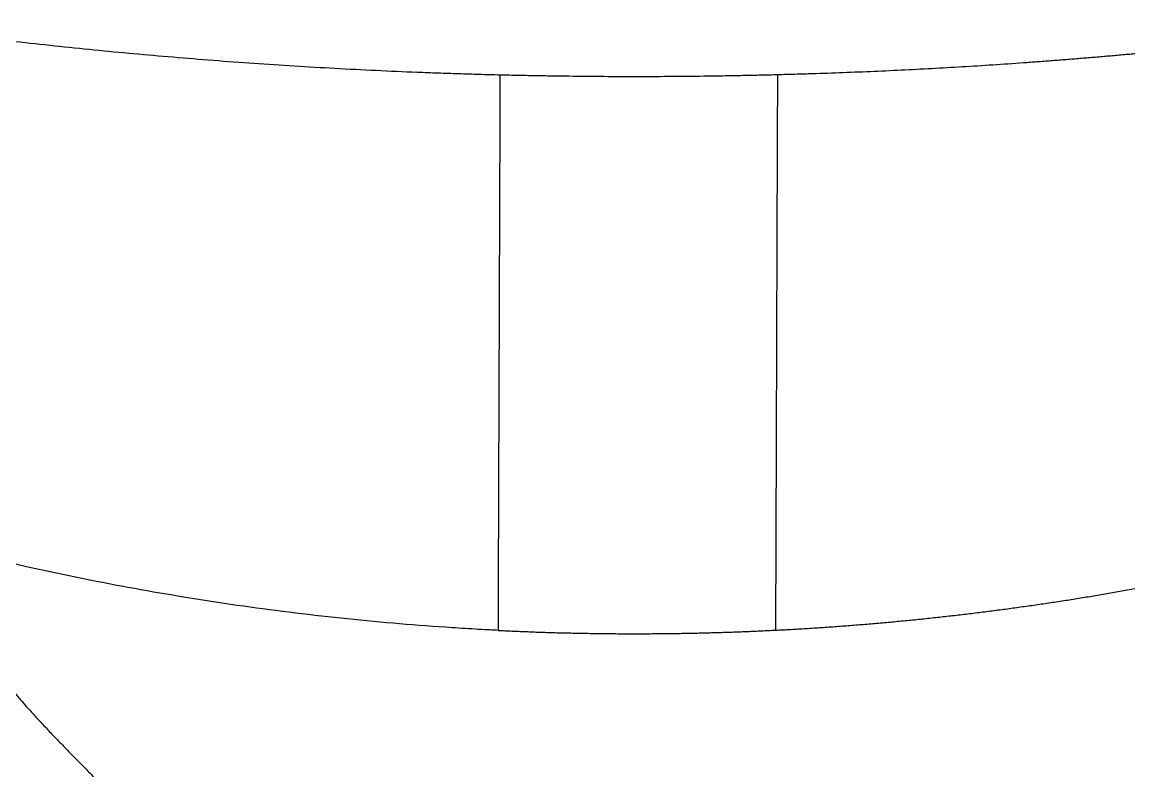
# Model space of a CAD drawing. Header units: inches. Extents: x -1 to 81, y -22 to 129.
# Drawn here: x 54.37 to 70.33, y 55.61 to 66.41 of the extents above; entities that cross this region are included whole.
import ezdxf

# ---------------------------------------------------------------- set-up
doc = ezdxf.new("R2010")
doc.units = ezdxf.units.IN
doc.header["$MEASUREMENT"] = 0
doc.layers.add('1', color=4, linetype='Continuous')

# ---------------------------------------------------------------- blocks, each defined once
blk = doc.blocks.new('2026 PACE')
at = {"layer": '1', "color": 3, "linetype": 'Continuous', "lineweight": 25}
for points, knots in [([(61.763, 65.643), (61.713, 65.645), (61.613, 65.647), (61.414, 65.653), (61.166, 65.66), (60.868, 65.67), (60.472, 65.685), (59.976, 65.707), (59.189, 65.747), (58.21, 65.807), (57.245, 65.882), (56.48, 65.949), (55.911, 66.003), (55.343, 66.062), (54.898, 66.111), (54.576, 66.148), (54.375, 66.171), (54.174, 66.196), (53.974, 66.22), (53.773, 66.245), (53.572, 66.271), (53.372, 66.297), (53.171, 66.324), (52.971, 66.351), (52.77, 66.379), (52.637, 66.398), (52.57, 66.407)], [0, 0, 0, 0, 0.015626, 0.031251, 0.062502, 0.093355, 0.125004, 0.187322, 0.250005, 0.374454, 0.499989, 0.561891, 0.624187, 0.686884, 0.749989, 0.772414, 0.794899, 0.817445, 0.840051, 0.862717, 0.885444, 0.908233, 0.931082, 0.953993, 0.976966, 1, 1, 1, 1]), ([(72.754, 66.14), (72.721, 66.136), (72.656, 66.128), (72.558, 66.117), (72.46, 66.106), (72.362, 66.096), (72.264, 66.085), (72.166, 66.074), (72.068, 66.064), (71.97, 66.053), (71.871, 66.043), (71.773, 66.033), (71.675, 66.023), (71.577, 66.013), (71.478, 66.003), (71.38, 65.993), (71.282, 65.984), (71.183, 65.974), (71.085, 65.965), (70.986, 65.956), (70.888, 65.947), (70.789, 65.938), (70.691, 65.929), (70.592, 65.92), (70.493, 65.912), (70.395, 65.903), (70.296, 65.895), (70.198, 65.887), (70.099, 65.879), (70, 65.871), (69.901, 65.863), (69.803, 65.855), (69.704, 65.848), (69.605, 65.84), (69.506, 65.833), (69.408, 65.826), (69.195, 65.81), (68.869, 65.788), (68.428, 65.76), (67.987, 65.735), (67.544, 65.712), (67.101, 65.692), (66.655, 65.674), (66.284, 65.661), (66.03, 65.654), (65.881, 65.65), (65.807, 65.648), (65.763, 65.646)], [0, 0, 0, 0, 0.014486, 0.02896, 0.043421, 0.05787, 0.072306, 0.08673, 0.101142, 0.115542, 0.12993, 0.144306, 0.15867, 0.173022, 0.187362, 0.201691, 0.216008, 0.230313, 0.244607, 0.258889, 0.27316, 0.287419, 0.301668, 0.315905, 0.330131, 0.344346, 0.35855, 0.372743, 0.386925, 0.401097, 0.415258, 0.429408, 0.443548, 0.457677, 0.471795, 0.485904, 0.500002, 0.562722, 0.62529, 0.687713, 0.75, 0.812527, 0.875, 0.937499, 0.96875, 0.981686, 1, 1, 1, 1]), ([(61.763, 65.643), (61.762, 65.383), (61.761, 65.102), (61.759, 64.506), (61.758, 64.191), (61.754, 63.211), (61.752, 62.508), (61.748, 61.435), (61.747, 61.074), (61.744, 60.355), (61.743, 59.997), (61.741, 59.292), (61.739, 58.945), (61.737, 58.273), (61.736, 57.947), (61.735, 57.635)], [0, 0, 0, 0, 0.125, 0.125, 0.25, 0.25, 0.5, 0.5, 0.625, 0.625, 0.75, 0.75, 0.875, 0.875, 1, 1, 1, 1]), ([(65.763, 65.646), (65.726, 65.645), (65.653, 65.644), (65.547, 65.641), (65.447, 65.639), (65.353, 65.637), (65.209, 65.634), (65.012, 65.63), (64.679, 65.625), (64.262, 65.621), (63.761, 65.619), (63.261, 65.62), (62.844, 65.624), (62.511, 65.629), (62.268, 65.633), (62.018, 65.638), (61.852, 65.641), (61.763, 65.643)], [0, 0, 0, 0, 0.02802, 0.05453, 0.079531, 0.103021, 0.125001, 0.187616, 0.250002, 0.375023, 0.5, 0.624914, 0.749999, 0.812363, 0.874999, 0.93279, 1, 1, 1, 1]), ([(65.763, 65.646), (65.761, 65.129), (65.759, 64.527), (65.754, 63.222), (65.752, 62.52), (65.748, 61.447), (65.747, 61.086), (65.744, 60.366), (65.743, 60.007), (65.74, 58.947), (65.737, 58.264), (65.735, 57.639)], [0.0000039, 0.0000039, 0.0000039, 0.0000039, 0.2500039, 0.2500039, 0.5000039, 0.5000039, 0.6250039, 0.6250039, 0.7500039, 0.7500039, 1, 1, 1, 1]), ([(61.735, 57.635), (61.719, 57.636), (61.703, 57.637), (61.672, 57.639), (61.656, 57.639), (61.609, 57.642), (61.577, 57.644), (61.482, 57.649), (61.419, 57.652), (61.23, 57.663), (61.104, 57.671), (60.726, 57.697), (60.474, 57.716), (59.72, 57.781), (59.219, 57.834), (57.722, 58.021), (56.734, 58.182), (55.024, 58.526), (54.298, 58.693), (53.581, 58.879)], [0, 0, 0, 0, 0.0039062, 0.0039062, 0.0078125, 0.0078125, 0.015625, 0.015625, 0.03125, 0.03125, 0.0625, 0.0625, 0.125, 0.125, 0.25, 0.25, 0.5, 0.5, 0.6884516, 0.6884516, 0.6884516, 0.6884516]), ([(65.735, 57.639), (65.772, 57.64), (65.845, 57.644), (65.955, 57.65), (66.066, 57.657), (66.176, 57.663), (66.286, 57.67), (66.396, 57.677), (66.506, 57.685), (66.616, 57.693), (66.726, 57.701), (66.836, 57.709), (66.946, 57.718), (67.056, 57.727), (67.166, 57.736), (67.275, 57.746), (67.385, 57.756), (67.495, 57.766), (67.604, 57.777), (67.714, 57.787), (67.823, 57.798), (67.933, 57.81), (68.042, 57.822), (68.152, 57.834), (68.261, 57.846), (68.37, 57.858), (68.479, 57.871), (68.588, 57.884), (68.697, 57.898), (68.806, 57.912), (68.915, 57.926), (69.024, 57.94), (69.132, 57.955), (69.241, 57.97), (69.349, 57.985), (69.458, 58), (69.566, 58.016), (69.675, 58.032), (69.783, 58.049), (69.891, 58.065), (69.999, 58.082), (70.107, 58.099), (70.215, 58.117), (70.323, 58.135), (70.43, 58.153), (70.538, 58.171), (70.645, 58.19), (70.753, 58.209), (70.86, 58.228), (70.967, 58.248), (71.074, 58.267), (71.181, 58.287), (71.288, 58.308), (71.395, 58.328), (71.501, 58.349), (71.608, 58.37), (71.714, 58.392), (71.82, 58.413), (71.927, 58.435), (72.033, 58.458), (72.139, 58.48), (72.244, 58.503), (72.35, 58.526), (72.456, 58.549), (72.561, 58.573), (72.666, 58.597), (72.772, 58.621), (72.842, 58.637), (72.877, 58.646)], [0, 0, 0, 0, 0.015151, 0.030303, 0.045454, 0.060606, 0.075757, 0.090909, 0.10606, 0.121212, 0.136364, 0.151515, 0.166667, 0.181818, 0.19697, 0.212121, 0.227273, 0.242424, 0.257576, 0.272727, 0.287878, 0.303029, 0.318181, 0.333332, 0.348483, 0.363634, 0.378786, 0.393937, 0.409089, 0.42424, 0.439392, 0.454544, 0.469696, 0.484848, 0.5, 0.515153, 0.530305, 0.545458, 0.560611, 0.575764, 0.590916, 0.606069, 0.621222, 0.636375, 0.651527, 0.66668, 0.681832, 0.696984, 0.712136, 0.727288, 0.742439, 0.75759, 0.772741, 0.787891, 0.803042, 0.818192, 0.833343, 0.848493, 0.863643, 0.878793, 0.893944, 0.909094, 0.924245, 0.939396, 0.954546, 0.969697, 0.984849, 1, 1, 1, 1]), ([(54.161, 57.643), (54.166, 57.634), (54.175, 57.616), (54.188, 57.588), (54.203, 57.56), (54.217, 57.532), (54.232, 57.503), (54.248, 57.475), (54.264, 57.446), (54.281, 57.417), (54.298, 57.388), (54.315, 57.359), (54.333, 57.33), (54.351, 57.301), (54.369, 57.272), (54.389, 57.242), (54.408, 57.213), (54.428, 57.183), (54.448, 57.153), (54.489, 57.093), (54.556, 57.001), (54.65, 56.878), (54.749, 56.756), (54.843, 56.644), (54.938, 56.535), (55.036, 56.426), (55.147, 56.306), (55.269, 56.175), (55.403, 56.036), (55.548, 55.888), (55.678, 55.755), (55.802, 55.629), (55.909, 55.518), (56.021, 55.402), (56.135, 55.282), (56.25, 55.159), (56.36, 55.036), (56.452, 54.93), (56.523, 54.846), (56.578, 54.778), (56.624, 54.721), (56.668, 54.664), (56.71, 54.607), (56.751, 54.551), (56.791, 54.495), (56.829, 54.439), (56.866, 54.384), (56.901, 54.329), (56.935, 54.274), (56.967, 54.219), (56.997, 54.164), (57.026, 54.11), (57.053, 54.056), (57.079, 54.002), (57.103, 53.949), (57.125, 53.895), (57.138, 53.86), (57.145, 53.842)], [0, 0, 0, 0, 0.006435, 0.012936, 0.019502, 0.026131, 0.032822, 0.039572, 0.046382, 0.053249, 0.060172, 0.067151, 0.074185, 0.081274, 0.088417, 0.095616, 0.102871, 0.110182, 0.117551, 0.124978, 0.154642, 0.187454, 0.218895, 0.249978, 0.276453, 0.306125, 0.338985, 0.375023, 0.414147, 0.455784, 0.499999, 0.526924, 0.562484, 0.593675, 0.624979, 0.663372, 0.697063, 0.725969, 0.750014, 0.765334, 0.780478, 0.795445, 0.810235, 0.824849, 0.839285, 0.853548, 0.867641, 0.881567, 0.895329, 0.90893, 0.922372, 0.93566, 0.9488, 0.961798, 0.97466, 0.987393, 1, 1, 1, 1]), ([(61.735, 57.635), (61.768, 57.634), (61.835, 57.631), (61.935, 57.626), (62.035, 57.622), (62.134, 57.618), (62.234, 57.614), (62.334, 57.61), (62.434, 57.607), (62.534, 57.604), (62.634, 57.601), (62.734, 57.599), (62.834, 57.597), (62.934, 57.595), (63.034, 57.593), (63.135, 57.591), (63.235, 57.59), (63.335, 57.589), (63.435, 57.588), (63.535, 57.588), (63.635, 57.587), (63.735, 57.587), (63.835, 57.587), (63.935, 57.588), (64.035, 57.589), (64.135, 57.59), (64.235, 57.591), (64.335, 57.592), (64.435, 57.594), (64.536, 57.596), (64.636, 57.598), (64.736, 57.601), (64.836, 57.603), (64.936, 57.606), (65.036, 57.609), (65.136, 57.613), (65.236, 57.616), (65.335, 57.62), (65.435, 57.625), (65.535, 57.629), (65.635, 57.634), (65.702, 57.637), (65.735, 57.639)], [0, 0, 0, 0, 0.025, 0.05, 0.074999, 0.099999, 0.124998, 0.149998, 0.174998, 0.199997, 0.224997, 0.249997, 0.274997, 0.299997, 0.324997, 0.349997, 0.374997, 0.399998, 0.424998, 0.449999, 0.474999, 0.5, 0.525001, 0.550001, 0.575002, 0.600003, 0.625003, 0.650004, 0.675004, 0.700005, 0.725005, 0.750005, 0.775005, 0.800005, 0.825005, 0.850005, 0.875005, 0.900004, 0.925003, 0.950003, 0.975001, 1, 1, 1, 1])]:
    blk.add_open_spline(points, degree=3, knots=knots, dxfattribs=at)

msp = doc.modelspace()

# ---------------------------------------------------------------- block references
msp.add_blockref('2026 PACE', (-0.5, 0))

doc.saveas('drawing.dxf')
